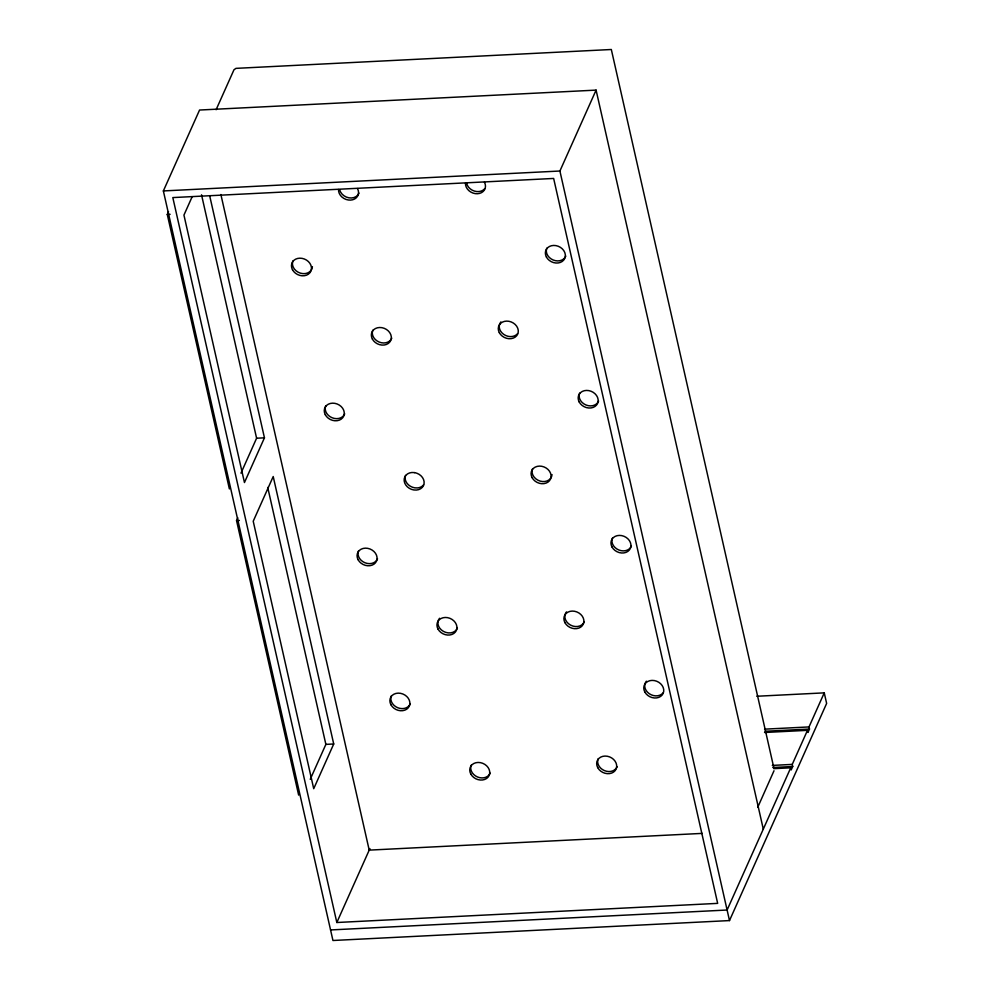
<?xml version="1.0" encoding="UTF-8"?>
<svg xmlns="http://www.w3.org/2000/svg" width="990" height="990" viewBox="0 0 990 990"><rect width="100%" height="100%" fill="white"/><g stroke="black" fill="none" stroke-linecap="round" stroke-linejoin="round"><path stroke-width="1.49" d="M774.007 770.74L757.746 807.296M756.793 696.255L824.249 692.864L826.638 703.42L729.494 920.576L332.949 940.5L163.362 190.934L199.559 110.038L596.091 90.115L763.29 829.125M229.383 488.936L167.273 214.446L168.523 211.65M216.092 109.742L233.987 69.746L235.991 68.36L611.325 49.5L773.895 768.091M192.072 196.923L183.942 215.09L244.456 482.538L264.454 437.828L209.719 195.921M240.978 473.158L256.596 438.224L201.527 194.82M298.646 795.094L236.548 520.604L237.798 517.807M729.494 920.576L559.907 171.022L596.091 90.115M310.241 779.316L325.871 744.381L267.733 487.451M333.717 743.985L313.719 788.696L253.217 521.247L273.215 476.536L333.717 743.985L325.871 744.381M336.823 922.507L172.817 197.579L553.645 178.447L717.663 903.375L336.823 922.507L369.901 848.579M773.747 768.661L790.725 767.807L727.106 910.02L330.561 929.944M790.725 767.807L791.196 769.923L792.718 766.508L792.248 764.404L807.481 730.335L764.552 732.489M807.481 730.335L807.964 732.452L809.486 729.048L809.003 726.932L824.249 692.864M163.362 190.934L559.907 171.022M167.273 214.446L170.107 214.31M256.596 438.224L264.454 437.828M236.548 520.604L239.37 520.468M764.552 729.16L809.003 726.932M765.023 731.276L809.486 729.048M772.311 765.406L792.248 764.404M772.794 767.51L792.718 766.508M702.244 833.394L369.208 850.125L220.881 194.523M490.199 773.103A10.296 8.489 24.1 0 1 477.514 776.989A10.296 8.489 24.1 0 1 471.203 765.159M598.604 401.074A10.296 8.489 24.1 0 1 585.932 404.96A10.296 8.489 24.1 0 1 579.62 393.129M391.793 338.135A10.296 8.489 24.1 0 1 379.108 342.033A10.296 8.489 24.1 0 1 372.797 330.202M517.584 333.667A10.296 8.489 24.1 0 1 503.7 334.36A10.296 8.489 24.1 0 1 500.891 321.923M377.524 558.806A10.296 8.489 24.1 0 1 364.84 562.704A10.296 8.489 24.1 0 1 358.529 550.861M552.036 474.581A10.296 8.489 24.1 0 1 540.119 481.091A10.296 8.489 24.1 0 1 532.546 468.802M663.065 692.938A10.296 8.489 24.1 0 1 649.18 693.644A10.296 8.489 24.1 0 1 646.371 681.194M631.41 546.059A10.296 8.489 24.1 0 1 618.725 549.945A10.296 8.489 24.1 0 1 612.414 538.115M584.335 621.732A10.296 8.489 24.1 0 1 570.45 625.049A10.296 8.489 24.1 0 1 566.49 611.894M457.392 628.118A10.296 8.489 24.1 0 1 443.508 631.422A10.296 8.489 24.1 0 1 439.548 618.267M423.609 484.828A10.296 8.489 24.1 0 1 417.384 487.934L414.785 487.835A10.296 8.489 24.1 0 1 405.504 475.423M617.141 766.718A10.296 8.489 24.1 0 1 604.457 770.616A10.296 8.489 24.1 0 1 598.146 758.773M410.318 703.791A10.296 8.489 24.1 0 1 397.646 707.689A10.296 8.489 24.1 0 1 391.335 695.846M344.718 413.82A10.296 8.489 24.1 0 1 332.034 417.718A10.296 8.489 24.1 0 1 325.722 405.875M565.81 256.088A10.296 8.489 24.1 0 1 553.125 259.974A10.296 8.489 24.1 0 1 546.814 248.144M358.986 193.149A10.296 8.489 24.1 0 1 348.876 197.814A10.296 8.489 24.1 0 1 339.669 189.672M357.501 188.558A10.296 8.489 24.1 0 1 350.534 200.104A10.296 8.489 24.1 0 1 338.543 189.511M484.778 188.682A10.296 8.489 24.1 0 1 474.519 191.12A10.296 8.489 24.1 0 1 466.624 183.299M312.419 266.669A10.296 8.489 24.1 0 1 300.502 273.178A10.296 8.489 24.1 0 1 292.929 260.89M484.444 182.185A10.296 8.489 24.1 0 1 477.477 193.731A10.296 8.489 24.1 0 1 465.486 183.138M414.451 472.601L411.852 472.502A10.296 8.489 24.1 0 0 404.18 480.893A10.296 8.489 24.1 0 0 413.832 489.963L416.431 490.062A10.296 8.489 24.1 0 0 424.104 481.672A10.296 8.489 24.1 0 0 414.451 472.601M611.993 546.963A10.296 8.489 24.1 0 0 629.306 550.081A10.296 8.489 24.1 0 0 621.584 535.59A10.296 8.489 24.1 0 0 611.993 546.963M579.2 401.977A10.296 8.489 24.1 0 0 596.512 405.096A10.296 8.489 24.1 0 0 588.778 390.604A10.296 8.489 24.1 0 0 579.2 401.977M372.376 339.05A10.296 8.489 24.1 0 0 389.689 342.169A10.296 8.489 24.1 0 0 381.954 327.678A10.296 8.489 24.1 0 0 372.376 339.05M499.319 332.677A10.296 8.489 24.1 0 0 516.632 335.796A10.296 8.489 24.1 0 0 508.897 321.292A10.296 8.489 24.1 0 0 499.319 332.677M358.108 559.721A10.296 8.489 24.1 0 0 375.42 562.84A10.296 8.489 24.1 0 0 367.686 548.336A10.296 8.489 24.1 0 0 358.108 559.721M597.725 767.634A10.296 8.489 24.1 0 0 615.038 770.752A10.296 8.489 24.1 0 0 607.316 756.249A10.296 8.489 24.1 0 0 597.725 767.634M470.782 774.007A10.296 8.489 24.1 0 0 488.095 777.125A10.296 8.489 24.1 0 0 480.373 762.634A10.296 8.489 24.1 0 0 470.782 774.007M644.799 691.948A10.296 8.489 24.1 0 0 662.112 695.067A10.296 8.489 24.1 0 0 654.378 680.576A10.296 8.489 24.1 0 0 644.799 691.948M325.302 414.736A10.296 8.489 24.1 0 0 342.614 417.854A10.296 8.489 24.1 0 0 334.892 403.351A10.296 8.489 24.1 0 0 325.302 414.736M437.976 629.021A10.296 8.489 24.1 0 0 455.289 632.14A10.296 8.489 24.1 0 0 447.567 617.649A10.296 8.489 24.1 0 0 437.976 629.021M390.914 704.707A10.296 8.489 24.1 0 0 408.226 707.825A10.296 8.489 24.1 0 0 400.492 693.322A10.296 8.489 24.1 0 0 390.914 704.707M564.931 622.648A10.296 8.489 24.1 0 0 582.244 625.767A10.296 8.489 24.1 0 0 574.509 611.263A10.296 8.489 24.1 0 0 564.931 622.648M546.393 256.992A10.296 8.489 24.1 0 0 563.706 260.11A10.296 8.489 24.1 0 0 555.972 245.619A10.296 8.489 24.1 0 0 546.393 256.992M532.125 477.663A10.296 8.489 24.1 0 0 549.438 480.781A10.296 8.489 24.1 0 0 541.703 466.278A10.296 8.489 24.1 0 0 532.125 477.663M292.496 269.75A10.296 8.489 24.1 0 0 309.821 272.869A10.296 8.489 24.1 0 0 302.086 258.365A10.296 8.489 24.1 0 0 292.496 269.75"/></g></svg>
